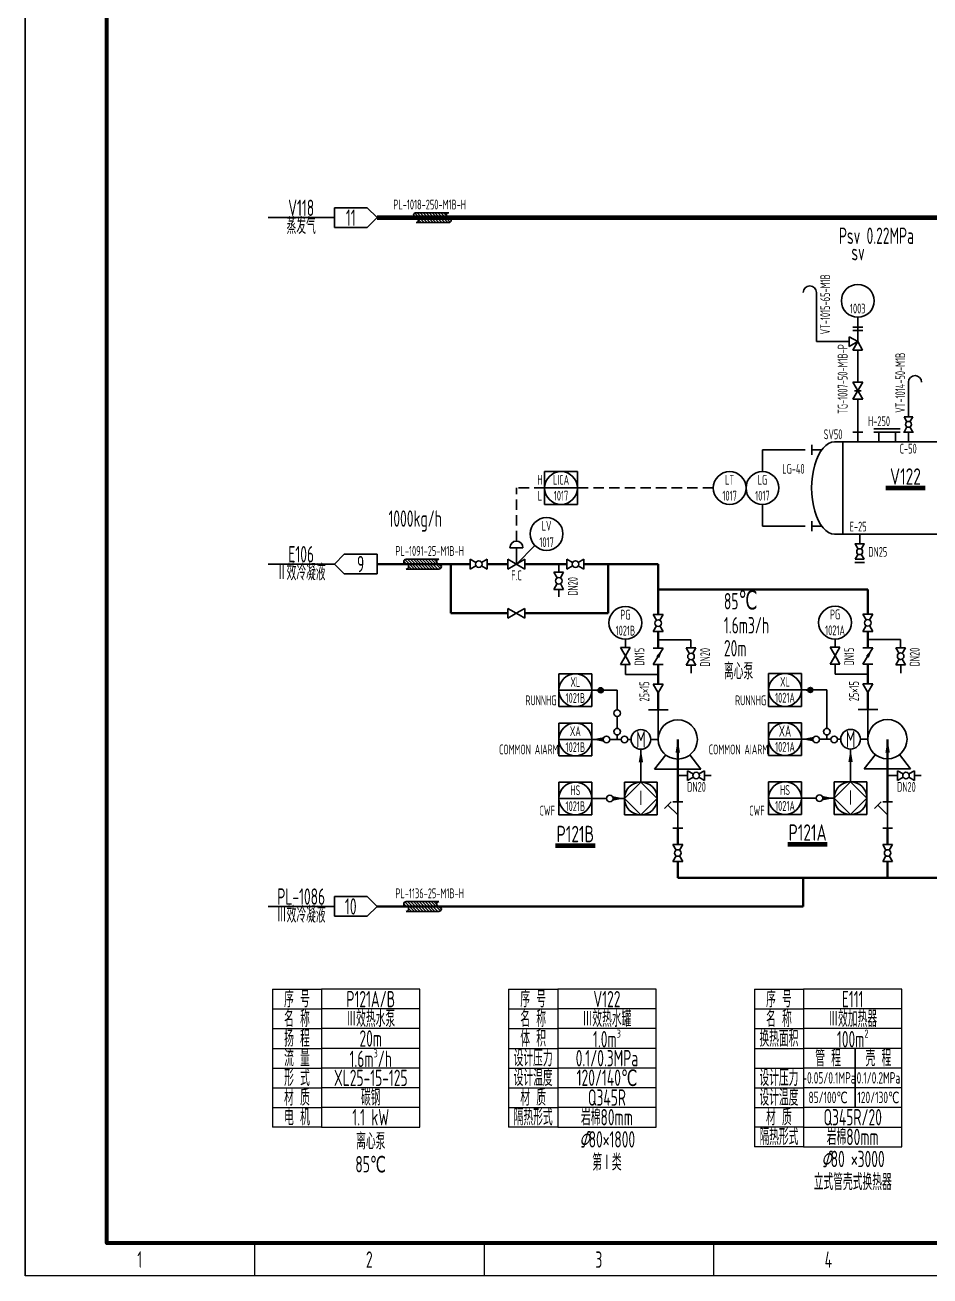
# Model space of a CAD drawing. Header units: millimetres. Extents: x 2658 to 4453, y -1069 to 608.
# Drawn here: x 2657.7 to 2933.6, y -947.5 to -566 of the extents above; entities that cross this region are included whole.
import ezdxf
from ezdxf.enums import TextEntityAlignment as Align

# ---------------------------------------------------------------- set-up
doc = ezdxf.new("R2010")
doc.units = ezdxf.units.MM
doc.header["$MEASUREMENT"] = 0
doc.linetypes.add('ACAD_ISO02W100', pattern=[11, 8, -3])
doc.linetypes.add('HIDDEN2', pattern=[4.7625, 3.175, -1.5875])
for name, color, linetype, lineweight in [('0-图框', 7, 'Continuous', 15), ('1-主物流管线（粗）', 7, 'Continuous', 70), ('2-辅助物流（中）', 7, 'Continuous', 35), ('文本', 7, 'Continuous', 18), ('细实线', 7, 'Continuous', 18), ('虚线', 6, 'ACAD_ISO02W100', 18)]:
    doc.layers.add(name, color=color, linetype=linetype, lineweight=lineweight)
doc.styles.add('国标汉字', font='gbenor.shx', dxfattribs={"width": 0.7, "height": 5, "bigfont": 'gbcbig.shx'})

msp = doc.modelspace()

# ---------------------------------------------------------------- hatches: boundary and pattern name
h = msp.add_hatch()
h.set_pattern_fill('ANSI31', color=256, scale=0.2, angle=90)
h.set_pattern_definition([(135, (-3527.9154, -2578.1046), (-0.449012806, -0.449012806), [])])
h.paths.add_polyline_path([(2776.9, -623.27, 1), (2776.9, -624.77, -1), (2776.9, -626.27), (2786.9, -626.27, 1), (2786.9, -624.77, -1), (2786.9, -623.27)])
h = msp.add_hatch()
h.set_pattern_fill('ANSI31', color=256, scale=0.2, angle=90)
h.set_pattern_definition([(135, (-3530.9154, -2683.7351), (-0.449012806, -0.449012806), [])])
h.paths.add_polyline_path([(2773.9, -728.9, 1), (2773.9, -730.4, -1), (2773.9, -731.9), (2783.9, -731.9, 1), (2783.9, -730.4, -1), (2783.9, -728.9)])
h = msp.add_hatch(color=256)
h.dxf.hatch_style = 1
h.paths.add_polyline_path([(2833.98, -768.87), (2832.45, -768.87, -1)])
h.paths.add_polyline_path([(2832.45, -768.87), (2833.98, -768.87, -1)])
h = msp.add_hatch(color=256)
h.dxf.hatch_style = 1
h.paths.add_polyline_path([(2897.92, -768.79), (2896.39, -768.79, -1)])
h.paths.add_polyline_path([(2896.39, -768.79), (2897.92, -768.79, -1)])
h = msp.add_hatch()
h.set_pattern_fill('ANSI31', color=256, scale=0.2, angle=90)
h.set_pattern_definition([(135, (-3530.9154, -2788.12544), (-0.449012806, -0.449012806), [])])
h.paths.add_polyline_path([(2773.9, -833.29, 1), (2773.9, -834.79, -1), (2773.9, -836.29), (2783.9, -836.29, 1), (2783.9, -834.79, -1), (2783.9, -833.29)])

# ---------------------------------------------------------------- linework, layer by layer
for p, q in [((2752, -624.77), (2731.77, -624.77)), ((2752, -624.77), (2750.49, -624.77)), ((2752, -621.77), (2752, -627.77)), ((2762, -621.77), (2752, -621.77)), ((2765, -624.77), (2762, -621.77)), ((2762, -627.77), (2765, -624.77)), ((2776.9, -623.27), (2786.9, -623.27)), ((2752, -627.77), (2762, -627.77)), ((2776.9, -626.27), (2786.9, -626.27)), ((2899, -662.56), (2899, -647.56)), ((2911.61, -662.57), (2911.61, -655.14)), ((2911.61, -655.14), (2911.61, -658.14)), ((2911.61, -658.14), (2910.11, -658.14)), ((2911.61, -659.14), (2910.11, -659.14)), ((2911.61, -658.14), (2913.11, -658.14)), ((2911.61, -659.14), (2913.11, -659.14)), ((2909, -662.56), (2899, -662.56)), ((2909, -662.56), (2909, -661.06)), ((2911.59, -662.55), (2909, -661.06)), ((2909, -662.55), (2909, -664.05)), ((2909, -664.05), (2911.59, -662.55)), ((2911.59, -662.55), (2910.11, -665.14)), ((2913.09, -665.14), (2911.59, -662.55)), ((2911.61, -665.14), (2910.11, -665.14)), ((2911.59, -665.14), (2913.09, -665.14)), ((2911.61, -674.94), (2911.61, -665.14)), ((2911.61, -674.94), (2911.61, -665.14)), ((2911.61, -674.94), (2910.11, -674.94)), ((2912.11, -678.4), (2910.11, -674.94)), ((2913.11, -674.94), (2911.11, -678.4)), ((2911.61, -674.94), (2913.11, -674.94)), ((2927.07, -685.46), (2927.07, -674.94)), ((2911.11, -678.4), (2910.11, -680.14)), ((2911.61, -677.54), (2910.61, -677.54)), ((2911.61, -677.54), (2912.61, -677.54)), ((2913.11, -680.14), (2912.11, -678.4)), ((2911.61, -680.14), (2910.11, -680.14)), ((2911.61, -690.14), (2911.61, -680.14)), ((2911.61, -690.14), (2911.61, -680.14)), ((2911.61, -680.14), (2913.11, -680.14)), ((2927.07, -685.46), (2925.72, -685.46)), ((2926.62, -687.02), (2925.72, -685.46)), ((2927.07, -685.46), (2928.42, -685.46)), ((2928.42, -685.46), (2927.52, -687.02)), ((2911.61, -690.14), (2910.11, -690.14)), ((2911.61, -690.14), (2911.61, -693.14)), ((2911.61, -690.14), (2913.11, -690.14)), ((2916.56, -689.14), (2924.58, -689.14)), ((2918.06, -690.14), (2916.56, -690.14)), ((2923.08, -690.14), (2924.58, -690.14)), ((2927.07, -690.14), (2925.57, -690.14)), ((2926.62, -688.58), (2925.72, -690.14)), ((2927.07, -690.14), (2925.72, -690.14)), ((2927.07, -690.14), (2927.07, -693.14)), ((2927.07, -690.14), (2928.57, -690.14)), ((2927.07, -690.14), (2928.42, -690.14)), ((2928.42, -690.14), (2927.52, -688.58)), ((2897.61, -695.56), (2897.61, -694.06)), ((2904.54, -693.14), (2907.04, -693.14)), ((2907.04, -693.14), (2907.04, -721.27)), ((2895.61, -695.56), (2882.54, -695.56)), ((2882.54, -695.56), (2882.54, -702.2)), ((2900.61, -695.56), (2897.61, -695.56)), ((2897.61, -695.56), (2897.61, -697.06)), ((2816.12, -702.2), (2816.12, -712.2)), ((2826.12, -702.2), (2816.12, -702.2)), ((2826.12, -712.2), (2826.12, -702.2)), ((2816.12, -707.2), (2826.12, -707.2)), ((2816.12, -712.2), (2826.12, -712.2)), ((2882.54, -718.84), (2882.54, -712.2)), ((2895.61, -718.84), (2882.54, -718.84)), ((2897.61, -718.84), (2897.61, -717.34)), ((2900.61, -718.84), (2897.61, -718.84)), ((2897.61, -718.84), (2897.61, -720.34)), ((2813.18, -724.74), (2807.52, -730.4)), ((2907.04, -721.27), (2904.54, -721.27)), ((2912.2, -724.27), (2910.7, -724.27)), ((2912.2, -724.27), (2910.85, -724.27)), ((2911.75, -725.83), (2910.85, -724.27)), ((2912.2, -721.27), (2912.2, -724.27)), ((2912.2, -724.27), (2913.7, -724.27)), ((2912.2, -724.27), (2913.55, -724.27)), ((2913.55, -724.27), (2912.65, -725.83)), ((2752, -730.4), (2755, -727.4)), ((2755, -727.4), (2765, -727.4)), ((2765, -727.4), (2765, -733.4)), ((2807.52, -725.4), (2805.52, -725.4)), ((2807.52, -730.4), (2807.52, -725.4)), ((2807.52, -725.4), (2809.52, -725.4)), ((2911.75, -727.38), (2910.85, -728.94)), ((2913.55, -728.94), (2912.65, -727.38)), ((2752, -730.4), (2731.77, -730.4)), ((2755, -733.4), (2752, -730.4)), ((2773.9, -728.9), (2783.9, -728.9)), ((2773.9, -731.9), (2783.9, -731.9)), ((2793.42, -730.4), (2793.42, -728.9)), ((2793.42, -728.9), (2795.16, -729.9)), ((2793.42, -730.4), (2793.42, -731.9)), ((2795.16, -730.9), (2793.42, -731.9)), ((2798.62, -728.9), (2796.89, -729.9)), ((2796.89, -730.9), (2798.62, -731.9)), ((2798.62, -730.4), (2798.62, -728.9)), ((2798.62, -730.4), (2798.62, -731.9)), ((2804.92, -730.4), (2804.92, -728.9)), ((2804.92, -728.9), (2808.39, -730.9)), ((2808.39, -729.9), (2804.92, -731.9)), ((2804.92, -730.4), (2804.92, -731.9)), ((2810.12, -728.9), (2808.39, -729.9)), ((2808.39, -730.9), (2810.12, -731.9)), ((2810.12, -730.4), (2810.12, -728.9)), ((2810.12, -730.4), (2810.12, -731.9)), ((2820.42, -730.4), (2820.42, -732.9)), ((2822.92, -730.4), (2822.92, -728.9)), ((2822.92, -728.9), (2824.66, -729.9)), ((2822.92, -730.4), (2822.92, -731.9)), ((2824.66, -730.9), (2822.92, -731.9)), ((2828.12, -728.9), (2826.39, -729.9)), ((2826.39, -730.9), (2828.12, -731.9)), ((2828.12, -730.4), (2828.12, -728.9)), ((2828.12, -730.4), (2828.12, -731.9)), ((2910.7, -729.94), (2913.7, -729.94)), ((2912.2, -728.94), (2910.85, -728.94)), ((2912.2, -728.94), (2913.55, -728.94)), ((2765, -733.4), (2755, -733.4)), ((2820.42, -732.9), (2818.92, -732.9)), ((2819.92, -734.64), (2818.92, -732.9)), ((2820.42, -732.9), (2821.92, -732.9)), ((2821.92, -732.9), (2820.92, -734.64)), ((2819.92, -736.37), (2818.92, -738.1)), ((2820.42, -738.1), (2818.92, -738.1)), ((2820.42, -738.1), (2820.42, -740.4)), ((2820.42, -738.1), (2821.92, -738.1)), ((2821.92, -738.1), (2820.92, -736.37)), ((2804.92, -745.4), (2804.92, -743.9)), ((2804.92, -743.9), (2808.39, -745.9)), ((2808.39, -744.9), (2804.92, -746.9)), ((2804.92, -745.4), (2804.92, -746.9)), ((2810.12, -743.9), (2808.39, -744.9)), ((2808.39, -745.9), (2810.12, -746.9)), ((2810.12, -745.4), (2810.12, -743.9)), ((2810.12, -745.4), (2810.12, -746.9)), ((2850.76, -745.79), (2849.26, -745.79)), ((2850.26, -747.52), (2849.26, -745.79)), ((2850.76, -745.79), (2852.26, -745.79)), ((2852.26, -745.79), (2851.26, -747.52)), ((2914.69, -745.71), (2913.19, -745.71)), ((2914.19, -747.44), (2913.19, -745.71)), ((2914.69, -745.71), (2916.19, -745.71)), ((2916.19, -745.71), (2915.19, -747.44)), ((2850.26, -749.25), (2849.26, -750.99)), ((2850.76, -750.99), (2849.26, -750.99)), ((2850.76, -750.99), (2852.26, -750.99)), ((2852.26, -750.99), (2851.26, -749.25)), ((2914.19, -749.17), (2913.19, -750.91)), ((2914.69, -750.91), (2913.19, -750.91)), ((2914.69, -750.91), (2916.19, -750.91)), ((2916.19, -750.91), (2915.19, -749.17)), ((2840.74, -755.83), (2840.74, -753.33)), ((2850.76, -753.48), (2860.7, -753.48)), ((2860.7, -753.48), (2860.7, -755.98)), ((2904.68, -755.75), (2904.68, -753.25)), ((2914.69, -753.43), (2924.69, -753.43)), ((2924.69, -753.43), (2924.69, -755.93)), ((2840.74, -755.83), (2839.24, -755.83)), ((2841.24, -759.29), (2839.24, -755.83)), ((2842.24, -755.83), (2840.24, -759.29)), ((2840.74, -755.83), (2842.24, -755.83)), ((2849.26, -756.03), (2850.76, -756.03)), ((2852.26, -756.03), (2849.26, -761.03)), ((2850.76, -756.03), (2852.26, -756.03)), ((2860.76, -755.98), (2859.26, -755.98)), ((2860.26, -757.72), (2859.26, -755.98)), ((2860.76, -755.98), (2862.26, -755.98)), ((2862.26, -755.98), (2861.26, -757.72)), ((2904.68, -755.75), (2903.18, -755.75)), ((2905.18, -759.21), (2903.18, -755.75)), ((2906.18, -755.75), (2904.18, -759.21)), ((2904.68, -755.75), (2906.18, -755.75)), ((2913.19, -755.95), (2914.69, -755.95)), ((2916.19, -755.95), (2913.19, -760.95)), ((2914.69, -755.95), (2916.19, -755.95)), ((2924.69, -755.9), (2923.19, -755.9)), ((2924.19, -757.64), (2923.19, -755.9)), ((2924.69, -755.9), (2926.19, -755.9)), ((2926.19, -755.9), (2925.19, -757.64)), ((2840.24, -759.29), (2839.24, -761.02)), ((2840.74, -761.02), (2839.24, -761.02)), ((2840.74, -764.02), (2840.74, -761.02)), ((2840.74, -761.02), (2842.24, -761.02)), ((2842.24, -761.02), (2841.24, -759.29)), ((2852.26, -761.03), (2849.26, -761.03)), ((2860.26, -759.45), (2859.26, -761.18)), ((2860.76, -761.18), (2859.26, -761.18)), ((2860.76, -761.18), (2862.26, -761.18)), ((2860.76, -761.18), (2860.76, -763.68)), ((2862.26, -761.18), (2861.26, -759.45)), ((2904.18, -759.21), (2903.18, -760.94)), ((2904.68, -760.94), (2903.18, -760.94)), ((2904.68, -760.94), (2906.18, -760.94)), ((2904.68, -763.94), (2904.68, -760.94)), ((2906.18, -760.94), (2905.18, -759.21)), ((2916.19, -760.95), (2913.19, -760.95)), ((2924.19, -759.37), (2923.19, -761.1)), ((2924.69, -761.1), (2923.19, -761.1)), ((2924.69, -761.1), (2926.19, -761.1)), ((2924.75, -761.12), (2924.75, -763.62)), ((2926.19, -761.1), (2925.19, -759.37)), ((2820.48, -763.87), (2820.48, -773.87)), ((2830.48, -763.87), (2820.48, -763.87)), ((2830.48, -773.87), (2830.48, -763.87)), ((2850.74, -764.02), (2840.74, -764.02)), ((2850.74, -764.02), (2850.74, -767.02)), ((2884.42, -763.79), (2884.42, -773.79)), ((2894.42, -763.79), (2884.42, -763.79)), ((2894.42, -773.79), (2894.42, -763.79)), ((2914.68, -763.94), (2904.68, -763.94)), ((2820.48, -768.87), (2830.48, -768.87)), ((2838.23, -768.87), (2830.48, -768.87)), ((2838.23, -774.84), (2838.23, -768.87)), ((2850.76, -767.02), (2849.26, -767.02)), ((2849.26, -767.02), (2850.76, -769.61)), ((2850.74, -767.02), (2852.24, -767.02)), ((2850.76, -769.61), (2852.24, -767.02)), ((2884.42, -768.79), (2894.42, -768.79)), ((2902.16, -768.79), (2894.42, -768.79)), ((2902.16, -780.5), (2902.16, -768.79)), ((2914.69, -766.94), (2913.19, -766.94)), ((2913.19, -766.94), (2914.69, -769.53)), ((2914.68, -766.94), (2916.18, -766.94)), ((2914.69, -769.53), (2916.18, -766.94)), ((2820.48, -773.87), (2830.48, -773.87)), ((2884.42, -773.79), (2894.42, -773.79)), ((2838.23, -780.5), (2838.23, -776.84)), ((2850.76, -774.87), (2847.76, -774.87)), ((2850.76, -783.87), (2850.76, -774.87)), ((2850.76, -774.87), (2853.76, -774.87)), ((2914.69, -774.79), (2911.69, -774.79)), ((2914.69, -783.79), (2914.69, -774.79)), ((2914.69, -774.79), (2917.69, -774.79)), ((2820.48, -778.87), (2820.48, -788.87)), ((2830.48, -778.87), (2820.48, -778.87)), ((2830.48, -788.87), (2830.48, -778.87)), ((2884.42, -778.79), (2884.42, -788.79)), ((2894.42, -778.79), (2884.42, -778.79)), ((2894.42, -788.79), (2894.42, -778.79)), ((2820.48, -783.87), (2830.48, -783.87)), ((2833.97, -783.87), (2830.48, -783.87)), ((2839.48, -783.87), (2835.97, -783.87)), ((2838.23, -783.87), (2838.23, -782.5)), ((2842.48, -783.87), (2841.48, -783.87)), ((2848.48, -783.87), (2850.86, -783.87)), ((2884.42, -783.79), (2894.42, -783.79)), ((2897.91, -783.79), (2894.42, -783.79)), ((2903.42, -783.79), (2899.91, -783.79)), ((2902.16, -783.79), (2902.16, -782.5)), ((2906.42, -783.79), (2905.41, -783.79)), ((2912.42, -783.79), (2914.8, -783.79)), ((2820.48, -788.87), (2830.48, -788.87)), ((2845.48, -786.87), (2845.48, -796.87)), ((2849.67, -792.9), (2853.05, -788.57)), ((2863.78, -792.9), (2860.39, -788.57)), ((2884.42, -788.79), (2894.42, -788.79)), ((2909.42, -786.79), (2909.42, -796.79)), ((2913.61, -792.82), (2916.99, -788.49)), ((2927.71, -792.82), (2924.33, -788.49)), ((2856.67, -792.9), (2849.67, -792.9)), ((2856.67, -792.9), (2863.78, -792.9)), ((2859.72, -794.9), (2859.72, -793.4)), ((2859.72, -793.4), (2861.45, -794.4)), ((2864.92, -793.4), (2863.19, -794.4)), ((2864.92, -794.9), (2864.92, -793.4)), ((2920.61, -792.82), (2913.61, -792.82)), ((2920.61, -792.82), (2927.71, -792.82)), ((2923.72, -794.9), (2923.72, -793.4)), ((2923.72, -793.4), (2925.45, -794.4)), ((2928.92, -793.4), (2927.19, -794.4)), ((2928.92, -794.9), (2928.92, -793.4)), ((2820.48, -796.87), (2820.48, -806.87)), ((2830.48, -796.87), (2820.48, -796.87)), ((2830.48, -806.87), (2830.48, -796.87)), ((2840.48, -796.87), (2840.48, -806.87)), ((2850.48, -796.87), (2840.48, -796.87)), ((2845.48, -796.87), (2840.48, -801.87)), ((2850.48, -801.87), (2845.48, -796.87)), ((2850.48, -806.87), (2850.48, -796.87)), ((2856.72, -794.9), (2859.72, -794.9)), ((2859.72, -794.9), (2859.72, -796.4)), ((2861.45, -795.4), (2859.72, -796.4)), ((2863.19, -795.4), (2864.92, -796.4)), ((2864.92, -794.9), (2864.92, -796.4)), ((2864.92, -794.9), (2866.92, -794.9)), ((2884.42, -796.79), (2884.42, -806.79)), ((2894.42, -796.79), (2884.42, -796.79)), ((2894.42, -806.79), (2894.42, -796.79)), ((2904.42, -796.79), (2904.42, -806.79)), ((2914.42, -796.79), (2904.42, -796.79)), ((2909.42, -796.79), (2904.42, -801.79)), ((2914.42, -801.79), (2909.42, -796.79)), ((2914.42, -806.79), (2914.42, -796.79)), ((2920.72, -794.9), (2923.72, -794.9)), ((2923.72, -794.9), (2923.72, -796.4)), ((2925.45, -795.4), (2923.72, -796.4)), ((2927.19, -795.4), (2928.92, -796.4)), ((2928.92, -794.9), (2928.92, -796.4)), ((2928.92, -794.9), (2930.92, -794.9)), ((2820.48, -801.87), (2830.48, -801.87)), ((2834.99, -801.87), (2830.48, -801.87)), ((2840.48, -801.87), (2836.99, -801.87)), ((2840.48, -801.87), (2845.48, -806.87)), ((2845.48, -806.87), (2850.48, -801.87)), ((2854.72, -802.9), (2852.72, -804.9)), ((2853.72, -803.9), (2856.72, -806.9)), ((2856.72, -802.9), (2855.22, -802.9)), ((2856.72, -802.9), (2858.22, -802.9)), ((2856.72, -802.9), (2856.72, -810.9)), ((2884.42, -801.79), (2894.42, -801.79)), ((2898.93, -801.79), (2894.42, -801.79)), ((2904.42, -801.79), (2900.93, -801.79)), ((2904.42, -801.79), (2909.42, -806.79)), ((2909.42, -806.79), (2914.42, -801.79)), ((2918.72, -802.9), (2916.72, -804.9)), ((2917.72, -803.9), (2920.72, -806.9)), ((2920.72, -802.9), (2919.22, -802.9)), ((2920.72, -802.9), (2922.22, -802.9)), ((2920.72, -802.9), (2920.72, -810.9)), ((2820.48, -806.87), (2830.48, -806.87)), ((2840.48, -806.87), (2850.48, -806.87)), ((2884.42, -806.79), (2894.42, -806.79)), ((2904.42, -806.79), (2914.42, -806.79)), ((2856.72, -810.9), (2855.22, -810.9)), ((2856.72, -810.9), (2858.22, -810.9)), ((2920.72, -810.9), (2919.22, -810.9)), ((2920.72, -810.9), (2922.22, -810.9)), ((2856.72, -815.9), (2855.22, -815.9)), ((2856.22, -817.63), (2855.22, -815.9)), ((2856.72, -815.9), (2858.22, -815.9)), ((2858.22, -815.9), (2857.22, -817.63)), ((2920.72, -815.9), (2919.22, -815.9)), ((2920.22, -817.63), (2919.22, -815.9)), ((2920.72, -815.9), (2922.22, -815.9)), ((2922.22, -815.9), (2921.22, -817.63)), ((2856.22, -819.36), (2855.22, -821.09)), ((2858.22, -821.09), (2857.22, -819.36)), ((2920.22, -819.36), (2919.22, -821.09)), ((2922.22, -821.09), (2921.22, -819.36)), ((2856.72, -821.09), (2855.22, -821.09)), ((2856.72, -821.09), (2858.22, -821.09)), ((2920.72, -821.09), (2919.22, -821.09)), ((2920.72, -821.09), (2922.22, -821.09)), ((2752, -834.79), (2731.77, -834.79)), ((2752, -834.79), (2750.49, -834.79)), ((2752, -831.79), (2752, -837.79)), ((2762, -831.79), (2752, -831.79)), ((2765, -834.79), (2762, -831.79)), ((2762, -837.79), (2765, -834.79)), ((2773.9, -833.29), (2783.9, -833.29)), ((2752, -837.79), (2762, -837.79)), ((2773.9, -836.29), (2783.9, -836.29)), ((2910.79, -878.06), (2910.79, -896.06))]:
    msp.add_line(p, q)
at = {"linetype": 'HIDDEN2'}
for p, q in [((2816.12, -707.2), (2807.52, -707.2)), ((2807.52, -723.4), (2807.52, -707.2)), ((2867.54, -707.2), (2826.12, -707.2))]:
    msp.add_line(p, q, dxfattribs=at)
at = {"lineweight": 70}
for p, q in [((2920.16, -707.2), (2932.16, -707.2)), ((2819.48, -816.21), (2831.48, -816.21)), ((2890.31, -815.76), (2902.31, -815.76))]:
    msp.add_line(p, q, dxfattribs=at)
for points in [[(2918.06, -690.14), (2923.08, -690.14), (2923.08, -693.14), (2918.06, -693.14)], [(2907.04, -693.14), (2945.28, -693.14), (2945.28, -721.27), (2907.04, -721.27)]]:
    msp.add_lwpolyline(points, close=True)
for centre, radius in [((2911.61, -650.14), 5), ((2927.07, -687.8), 0.9), ((2821.12, -707.2), 5), ((2872.54, -707.2), 5), ((2882.54, -707.2), 5), ((2816.71, -721.21), 5), ((2912.2, -726.61), 0.9), ((2796.02, -730.4), 1), ((2825.52, -730.4), 1), ((2820.42, -735.5), 1), ((2840.74, -748.33), 5), ((2904.68, -748.25), 5), ((2850.76, -748.39), 1), ((2914.69, -748.31), 1), ((2860.76, -758.58), 1), ((2924.69, -758.5), 1), ((2825.48, -768.87), 5), ((2889.42, -768.79), 5), ((2833.22, -768.87), 0.765), ((2897.15, -768.79), 0.765), ((2838.23, -775.84), 1), ((2856.72, -783.87), 5.97), ((2920.66, -783.79), 5.97), ((2825.48, -783.87), 5), ((2838.23, -781.5), 1), ((2845.48, -783.87), 3), ((2889.42, -783.79), 5), ((2902.16, -781.5), 1), ((2909.42, -783.79), 3), ((2834.97, -783.87), 1), ((2840.48, -783.87), 1), ((2898.91, -783.87), 1), ((2904.42, -783.87), 1), ((2825.48, -801.87), 5), ((2845.48, -801.87), 5), ((2862.32, -794.9), 1), ((2889.42, -801.79), 5), ((2909.42, -801.79), 5), ((2926.32, -794.9), 1), ((2835.99, -801.87), 1), ((2899.93, -801.79), 1), ((2856.72, -818.5), 1), ((2920.72, -818.5), 1)]:
    msp.add_circle(centre, radius)
for centre, radius, start, end in [((2776.9, -624.02), 0.75, 90, 270), ((2776.9, -625.52), 0.75, 270, 90), ((2786.9, -624.02), 0.75, 90, 270), ((2786.9, -625.52), 0.75, 270, 90), ((2897, -647.56), 2, 0, 180), ((2929.07, -674.94), 2, 0, 180), ((2807.52, -725.4), 2, 0, 180), ((2773.9, -729.65), 0.75, 90, 270), ((2773.9, -731.15), 0.75, 270, 90), ((2783.9, -729.65), 0.75, 90, 270), ((2783.9, -731.15), 0.75, 270, 90), ((2773.9, -834.04), 0.75, 90, 270), ((2773.9, -835.54), 0.75, 270, 90), ((2783.9, -834.04), 0.75, 90, 270), ((2783.9, -835.54), 0.75, 270, 90)]:
    msp.add_arc(centre, radius, start, end)
msp.add_ellipse((2904.54, -707.2), major_axis=(0, 14.07), ratio=0.49768, start_param=0, end_param=3.141593)
for points in [[(2850.15, -758.5), (2852.26, -756.03), (2851.07, -759.04)], [(2914.09, -758.42), (2916.19, -755.95), (2915, -758.96)], [(2833.98, -768.2), (2830.48, -768.87), (2833.98, -769.54)], [(2833.98, -768.2), (2830.48, -768.87), (2833.98, -769.54)], [(2833.98, -768.2), (2830.48, -768.87), (2833.98, -769.54)], [(2897.92, -768.12), (2894.42, -768.79), (2897.92, -769.45)], [(2897.92, -768.12), (2894.42, -768.79), (2897.92, -769.45)], [(2897.92, -768.12), (2894.42, -768.79), (2897.92, -769.45)], [(2833.98, -783.2), (2830.48, -783.87), (2833.98, -784.54)], [(2856.05, -787.87), (2856.72, -783.87), (2857.39, -787.87)], [(2897.92, -783.12), (2894.42, -783.79), (2897.92, -784.45)], [(2920.05, -787.87), (2920.72, -783.87), (2921.39, -787.87)], [(2844.81, -790.87), (2845.48, -786.87), (2846.15, -790.87)], [(2908.75, -790.79), (2909.42, -786.79), (2910.08, -790.79)], [(2836.98, -801.2), (2840.48, -801.87), (2836.98, -802.54)], [(2900.92, -801.12), (2904.42, -801.79), (2900.92, -802.45)]]:
    msp.add_solid(points)
at = {"layer": '0-图框', "color": 7, "lineweight": 18}
for p, q in [((2657.65, -353.47), (2657.65, -947.47)), ((2727.65, -937.47), (2727.65, -947.47)), ((2797.65, -937.47), (2797.65, -947.47)), ((2867.65, -937.47), (2867.65, -947.47)), ((2727.65, -947.47), (2657.65, -947.47)), ((2797.65, -947.47), (2727.65, -947.47)), ((2867.65, -947.47), (2797.65, -947.47)), ((2937.65, -947.47), (2867.65, -947.47))]:
    msp.add_line(p, q, dxfattribs=at)
msp.add_lwpolyline([(2657.65, -353.47), (3498.65, -353.47), (3498.65, -947.47), (2657.65, -947.47)], close=True, dxfattribs=at)
at = {"layer": '0-图框'}
msp.add_lwpolyline([(2657.65, -353.47), (3498.65, -353.47), (3498.65, -947.47), (2657.65, -947.47)], close=True, dxfattribs=at)
at = {"layer": '0-图框', "color": 7, "lineweight": 60}
msp.add_lwpolyline([(2682.65, -363.47), (3488.65, -363.47), (3488.65, -937.47), (2682.65, -937.47)], close=True, dxfattribs=at)
at = {"layer": '1-主物流管线（粗）'}
msp.add_line((2765, -624.77), (2967.43, -624.74), dxfattribs=at)
at = {"layer": '2-辅助物流（中）'}
for p, q in [((2765, -730.4), (2766.52, -730.4)), ((2766.52, -730.4), (2793.42, -730.4)), ((2787.52, -745.4), (2787.52, -730.4)), ((2798.62, -730.4), (2804.92, -730.4)), ((2810.12, -730.4), (2820.42, -730.4)), ((2822.92, -730.4), (2820.42, -730.4)), ((2828.12, -730.4), (2850.76, -730.4)), ((2835.52, -745.4), (2835.52, -730.4)), ((2850.76, -745.79), (2850.76, -730.4)), ((2914.69, -738.1), (2850.76, -738.1)), ((2914.69, -738.1), (2914.69, -745.71)), ((2787.52, -745.4), (2804.92, -745.4)), ((2810.12, -745.4), (2835.52, -745.4)), ((2850.76, -756.03), (2850.76, -750.99)), ((2914.69, -750.91), (2914.69, -755.95)), ((2850.76, -767.02), (2850.76, -761.03)), ((2914.69, -760.95), (2914.68, -766.94)), ((2850.76, -774.87), (2850.76, -769.61)), ((2914.69, -769.53), (2914.69, -774.79)), ((2856.72, -783.87), (2856.72, -802.9)), ((2920.72, -783.87), (2920.72, -802.9)), ((2856.72, -810.9), (2856.72, -815.9)), ((2920.72, -810.9), (2920.72, -815.9)), ((2856.72, -821.09), (2856.72, -826.07)), ((2920.72, -821.09), (2920.72, -826.07)), ((2856.72, -826.07), (2920.72, -826.07)), ((2895, -834.79), (2895, -826.07)), ((2920.72, -826.07), (2942.27, -826.07)), ((2765, -834.79), (2895, -834.79))]:
    msp.add_line(p, q, dxfattribs=at)
at = {"layer": '细实线'}
for p, q in [((2733.09, -860.06), (2733.09, -902.06)), ((2733.09, -860.06), (2748.09, -860.06)), ((2733.09, -860.06), (2733.09, -902.06)), ((2733.09, -860.06), (2733.09, -902.06)), ((2733.09, -860.06), (2748.09, -860.06)), ((2733.09, -860.06), (2733.09, -902.06)), ((2748.09, -860.06), (2748.09, -902.06)), ((2778.09, -860.06), (2748.09, -860.06)), ((2748.09, -860.06), (2748.09, -902.06)), ((2778.09, -860.06), (2748.09, -860.06)), ((2778.09, -902.06), (2778.09, -860.06)), ((2778.09, -902.06), (2778.09, -860.06)), ((2805.12, -860.06), (2805.12, -902.06)), ((2805.12, -860.06), (2820.12, -860.06)), ((2805.12, -860.06), (2805.12, -902.06)), ((2820.12, -860.06), (2820.12, -902.06)), ((2850.12, -860.06), (2820.12, -860.06)), ((2850.12, -902.06), (2850.12, -860.06)), ((2880.07, -860.06), (2880.07, -908.06)), ((2880.07, -860.06), (2895.07, -860.06)), ((2895.07, -860.06), (2895.07, -908.06)), ((2925.07, -860.06), (2895.07, -860.06)), ((2925.07, -908.06), (2925.07, -860.06)), ((2733.09, -866.06), (2748.09, -866.06)), ((2733.09, -866.06), (2748.09, -866.06)), ((2778.09, -866.06), (2748.09, -866.06)), ((2778.09, -866.06), (2748.09, -866.06)), ((2805.12, -866.06), (2820.12, -866.06)), ((2850.12, -866.06), (2820.12, -866.06)), ((2880.07, -866.06), (2895.07, -866.06)), ((2880.07, -866.06), (2880.07, -908.06)), ((2925.07, -866.06), (2895.07, -866.06)), ((2733.09, -872.06), (2748.09, -872.06)), ((2733.09, -872.06), (2748.09, -872.06)), ((2778.09, -872.06), (2748.09, -872.06)), ((2778.09, -872.06), (2748.09, -872.06)), ((2805.12, -872.06), (2820.12, -872.06)), ((2850.12, -872.06), (2820.12, -872.06)), ((2880.07, -872.06), (2895.07, -872.06)), ((2925.07, -872.06), (2895.07, -872.06)), ((2733.09, -878.06), (2748.09, -878.06)), ((2733.09, -878.06), (2748.09, -878.06)), ((2778.09, -878.06), (2748.09, -878.06)), ((2778.09, -878.06), (2748.09, -878.06)), ((2805.12, -878.06), (2820.12, -878.06)), ((2850.12, -878.06), (2820.12, -878.06)), ((2880.07, -878.06), (2895.07, -878.06)), ((2925.07, -878.06), (2895.07, -878.06)), ((2733.09, -884.06), (2748.09, -884.06)), ((2733.09, -884.06), (2748.09, -884.06)), ((2778.09, -884.06), (2748.09, -884.06)), ((2778.09, -884.06), (2748.09, -884.06)), ((2805.12, -884.06), (2820.12, -884.06)), ((2850.12, -884.06), (2820.12, -884.06)), ((2880.07, -884.06), (2895.07, -884.06)), ((2925.07, -884.06), (2895.07, -884.06)), ((2733.09, -890.06), (2748.09, -890.06)), ((2733.09, -890.06), (2748.09, -890.06)), ((2778.09, -890.06), (2748.09, -890.06)), ((2778.09, -890.06), (2748.09, -890.06)), ((2805.12, -890.06), (2820.12, -890.06)), ((2850.12, -890.06), (2820.12, -890.06)), ((2880.07, -890.06), (2895.07, -890.06)), ((2925.07, -890.06), (2895.07, -890.06)), ((2733.09, -896.06), (2748.09, -896.06)), ((2733.09, -896.06), (2748.09, -896.06)), ((2778.09, -896.06), (2748.09, -896.06)), ((2778.09, -896.06), (2748.09, -896.06)), ((2805.12, -896.06), (2820.12, -896.06)), ((2850.12, -896.06), (2820.12, -896.06)), ((2880.07, -896.06), (2895.07, -896.06)), ((2925.07, -896.06), (2895.07, -896.06)), ((2748.09, -902.06), (2733.09, -902.06)), ((2748.09, -902.06), (2733.09, -902.06)), ((2748.09, -902.06), (2778.09, -902.06)), ((2748.09, -902.06), (2778.09, -902.06)), ((2820.12, -902.06), (2805.12, -902.06)), ((2820.12, -902.06), (2850.12, -902.06)), ((2895.07, -902.06), (2880.07, -902.06)), ((2895.07, -902.06), (2925.07, -902.06)), ((2895.07, -908.06), (2880.07, -908.06)), ((2895.07, -908.06), (2925.07, -908.06))]:
    msp.add_line(p, q, dxfattribs=at)

# ---------------------------------------------------------------- texts
at = {"style": '国标汉字', "width": 0.7}
for s, p in [('VT-1015-65-M1B', (2903.17, -660.37)), ('TG-1007-50-M1B-P', (2908.5, -684.6)), ('VT-1014-50-M1B', (2926.06, -684.26, 180))]:
    msp.add_text(s, height=3, rotation=90, dxfattribs=at).set_placement(p)
for s, p in [('H-250', (2914.73, -688.33, 180)), ('SV50', (2901.21, -692.33, 180)), ('C-50', (2924.39, -696.69, 180)), ('E-25', (2909.13, -720.46, 180)), ('DN25', (2914.83, -728.17, 180)), ('DN20', (2859.59, -799.84, 180)), ('DN20', (2923.59, -799.84, 180))]:
    msp.add_text(s, height=3, dxfattribs=at).set_placement(p)
at = {"style": '国标汉字'}
for s, width, insert, char_height, attachment_point in [('V118', 20.2367, (2741.88, -621.77), 5, 5), ('蒸发气', 20.2367, (2741.88, -627.27), 5, 5), ('11', 10, (2757, -624.77), 5, 5), ('1003', 10, (2911.61, -650.99), 3, 2), ('LG-40', 10, (2891.99, -701.36), 3, 5), ('{\\W0.8;V122}', 16, (2926.16, -703.7), 5, 5), ('H', 10, (2814.68, -704.7), 3, 5), ('LICA', 10, (2821.12, -704.7), 3, 5), ('LT', 10, (2872.54, -704.7), 3, 5), ('LG', 10, (2882.54, -704.7), 3, 5), ('L', 10, (2814.68, -708.05), 3, 2), ('1017', 10, (2821.12, -708.05), 3, 2), ('1017', 10, (2872.54, -708.05), 3, 2), ('1017', 10, (2882.54, -708.05), 3, 2), ('1000kg/h', 17.0079, (2776.65, -717.28), 5, 5), ('LV', 10, (2816.71, -718.71), 3, 5), ('1017', 10, (2816.71, -723.71), 3, 5), ('E106', 20.2367, (2741.88, -727.4), 5, 5), ('9', 10, (2760, -730.4), 5, 5), ('Ⅱ效冷凝液', 20.2367, (2741.88, -732.9), 5, 5), ('F.C', 5.1962, (2807.52, -733.85), 3, 5), ('PG', 10, (2840.74, -745.83), 3, 5), ('PG', 10, (2904.68, -745.75), 3, 5), ('1021B', 10, (2840.74, -749.18), 3, 2), ('1021A', 10, (2904.68, -749.1), 3, 2), ('XL', 10, (2825.48, -766.37), 3, 5), ('XL', 10, (2889.42, -766.29), 3, 5), ('1021B', 10, (2825.48, -769.72), 3, 2), ('1021A', 10, (2889.42, -769.64), 3, 2), ('XA', 10, (2825.48, -781.37), 3, 5), ('M', 6, (2845.48, -783.87), 5, 5), ('XA', 10, (2889.42, -781.29), 3.5, 5), ('M', 6, (2909.42, -783.79), 5, 5), ('1021B', 10, (2825.48, -784.72), 3, 2), ('1021A', 10, (2889.42, -784.64), 3, 2), ('HS', 10, (2825.48, -799.37), 3, 5), ('Ⅰ', 10, (2845.48, -801.87), 5, 5), ('HS', 10, (2889.42, -799.29), 3, 5), ('Ⅰ', 10, (2909.42, -801.79), 5, 5), ('1021B', 10, (2825.48, -802.72), 3, 2), ('1021A', 10, (2889.42, -802.64), 3, 2), ('{\\W0.8;P121B}', 16, (2825.48, -812.71), 5, 5), ('{\\W0.8;P121A}', 16, (2896.31, -812.26), 5, 5), ('PL-1086', 20.2367, (2741.88, -831.79), 5, 5), ('Ⅲ效冷凝液', 20.2367, (2741.88, -837.29), 5, 5), ('10', 10, (2757, -834.79), 5, 5), ('序 号', 15, (2740.59, -863.06), 5, 5), ('序 号', 15, (2740.59, -863.06), 5, 5), ('P121A/B', 15, (2763.09, -863.06), 5, 5), ('序 号', 15, (2812.62, -863.06), 5, 5), ('V122', 15, (2835.12, -863.06), 5, 5), ('序 号', 15, (2887.57, -863.06), 5, 5), ('E111', 15, (2910.07, -863.06), 5, 5), ('名 称', 15, (2740.59, -869.06), 5, 5), ('名 称', 15, (2740.59, -869.06), 5, 5), ('名 称', 15, (2812.62, -869.06), 5, 5), ('名 称', 15, (2887.57, -869.06), 5, 5), ('扬 程', 15, (2740.59, -875.06), 5, 5), ('扬 程', 15, (2740.59, -875.06), 5, 5), ('20m', 15, (2763.09, -875.06), 5, 5), ('体 积', 15, (2812.62, -875.06), 5, 5), ('\\A1;1.0m{\\H0.49x;\\S3^ ;}', 15, (2835.12, -875.06), 5, 5), ('换热面积', 15, (2887.57, -875.06), 5, 5), ('\\A1;100m{\\H0.49x;\\S2^ ;}', 15, (2910.07, -875.06), 5, 5), ('流 量', 15, (2740.59, -881.06), 5, 5), ('流 量', 15, (2740.59, -881.06), 5, 5), ('\\A1;1.6m{\\H0.49x;\\S3^ ;}/h', 15, (2763.09, -881.06), 5, 5), ('设计压力', 15, (2812.62, -881.06), 5, 5), ('\\A1;0.1/0.3MPa', 15, (2835.12, -881.06), 5, 5), ('管 程', 15, (2902.57, -881.06), 5, 5), ('壳 程', 15, (2917.91, -881.06), 5, 5), ('形 式', 15, (2740.59, -887.06), 5, 5), ('形 式', 15, (2740.59, -887.06), 5, 5), ('XL25-15-125', 15, (2763.09, -887.06), 5, 5), ('设计温度', 15, (2812.62, -887.06), 5, 5), ('120/140℃', 15, (2835.12, -887.06), 5, 5), ('设计压力', 15, (2887.57, -887.06), 5, 5), ('-0.05/0.1MPa', 15, (2902.83, -887.06), 3.5, 5), ('0.1/0.2MPa', 15, (2917.91, -887.06), 3.5, 5), ('材 质', 15, (2740.59, -893.06), 5, 5), ('材 质', 15, (2740.59, -893.06), 5, 5), ('碳钢', 15, (2763.09, -893.06), 5, 5), ('材 质', 15, (2812.62, -893.06), 5, 5), ('Q345R', 15, (2835.12, -893.06), 5, 5), ('设计温度', 15, (2887.57, -893.06), 5, 5), ('85/100℃', 15, (2902.57, -893.06), 3.5, 5), ('120/130℃', 15, (2917.91, -893.06), 3.5, 5), ('电 机', 15, (2740.59, -899.06), 5, 5), ('电 机', 15, (2740.59, -899.06), 5, 5), ('隔热形式', 15, (2812.62, -899.06), 5, 5), ('岩棉80mm', 15, (2835.12, -899.06), 5, 5), ('材 质', 15, (2887.57, -899.06), 5, 5), ('1.1 kW', 15, (2763.09, -899.06), 5, 5), ('Q345R/20', 15, (2910.07, -899.06), 5, 5), ('隔热形式', 15, (2887.57, -905.06), 5, 5), ('岩棉80mm', 15, (2910.07, -905.06), 5, 5)]:
    msp.add_mtext_dynamic_manual_height_columns(s, width=width, gutter_width=25, heights=[0], dxfattribs=dict(at, insert=insert, char_height=char_height, attachment_point=attachment_point))
at = {"char_height": 5, "style": '国标汉字'}
for s, width, insert, attachment_point, line_spacing_factor in [('Psv 0.22MPa\\P  sv', 27.6147, (2905.87, -627.78), 1, 0.6), ('85{\\H1.16667x;℃}\\P1.6m3/h\\P20m\\P离心泵', 24.4272, (2870.8, -738.39), 1, 0.84), ('{\\Q15;Φ}80×1800\\P第Ⅰ类', 21.1601, (2835.12, -909.32), 5, 0.84)]:
    msp.add_mtext_dynamic_manual_height_columns(s, width=width, gutter_width=25, heights=[0], dxfattribs=dict(at, insert=insert, attachment_point=attachment_point, line_spacing_factor=line_spacing_factor))
at = {"char_height": 3, "attachment_point": 5, "rotation": 90, "style": '国标汉字'}
for s, width, insert in [('DN20', 5.1962, (2824.71, -737.21)), ('DN15', 5.1962, (2845.03, -758.67)), ('DN20', 5.1962, (2865.05, -758.83)), ('DN15', 5.1962, (2908.97, -758.59)), ('DN20', 5.1962, (2928.98, -758.75)), ('25×15', 11.3213, (2846.53, -769.24)), ('25×15', 11.3213, (2910.46, -769.16))]:
    msp.add_mtext_dynamic_manual_height_columns(s, width=width, gutter_width=25, heights=[0], dxfattribs=dict(at, insert=insert))
at = {"layer": '0-图框', "color": 7, "lineweight": 18, "char_height": 5, "attachment_point": 5, "style": '国标汉字'}
for s, insert in [('1', (2692.65, -942.47)), ('2', (2762.65, -942.47)), ('3', (2832.65, -942.47)), ('4', (2902.65, -942.47))]:
    msp.add_mtext_dynamic_manual_height_columns(s, width=70, gutter_width=12.5, heights=[0], dxfattribs=dict(at, insert=insert))
at = {"layer": '文本', "style": '国标汉字', "width": 0.7}
for s, p in [('RUNNHG', (2815, -773.45)), ('RUNNHG', (2878.94, -773.45)), ('COMMON AIARM', (2811.29, -788.42)), ('COMMON AIARM', (2875.23, -788.42)), ('CWF', (2816.92, -807.07)), ('CWF', (2880.86, -807.07))]:
    msp.add_text(s, height=3, dxfattribs=at).set_placement(p, align=Align.CENTER)
at = {"layer": '虚线', "attachment_point": 5, "style": '国标汉字'}
for s, width, insert, char_height in [('PL-1018-250-M1B-H', 40, (2781.07, -620.77), 3), ('PL-1091-25-M1B-H', 40, (2781.07, -726.4), 3), ('PL-1136-25-M1B-H', 40, (2781.07, -830.79), 3), ('Ⅲ效热水泵', 15, (2763.09, -869.06), 5), ('Ⅲ效热水罐', 15, (2835.12, -869.06), 5), ('Ⅲ效加热器', 15, (2910.07, -869.06), 5)]:
    msp.add_mtext_dynamic_manual_height_columns(s, width=width, gutter_width=25, heights=[0], dxfattribs=dict(at, insert=insert, char_height=char_height))
at = {"layer": '虚线', "char_height": 5, "attachment_point": 5, "line_spacing_factor": 0.84, "style": '国标汉字'}
for s, width, insert in [('离心泵\\P85℃', 15, (2763.09, -909.93)), ('{\\Q15;Φ}80 ×3000\\P立式管壳式换热器', 30.5264, (2910.07, -915.32))]:
    msp.add_mtext_dynamic_manual_height_columns(s, width=width, gutter_width=25, heights=[0], dxfattribs=dict(at, insert=insert))

doc.saveas('drawing.dxf')
